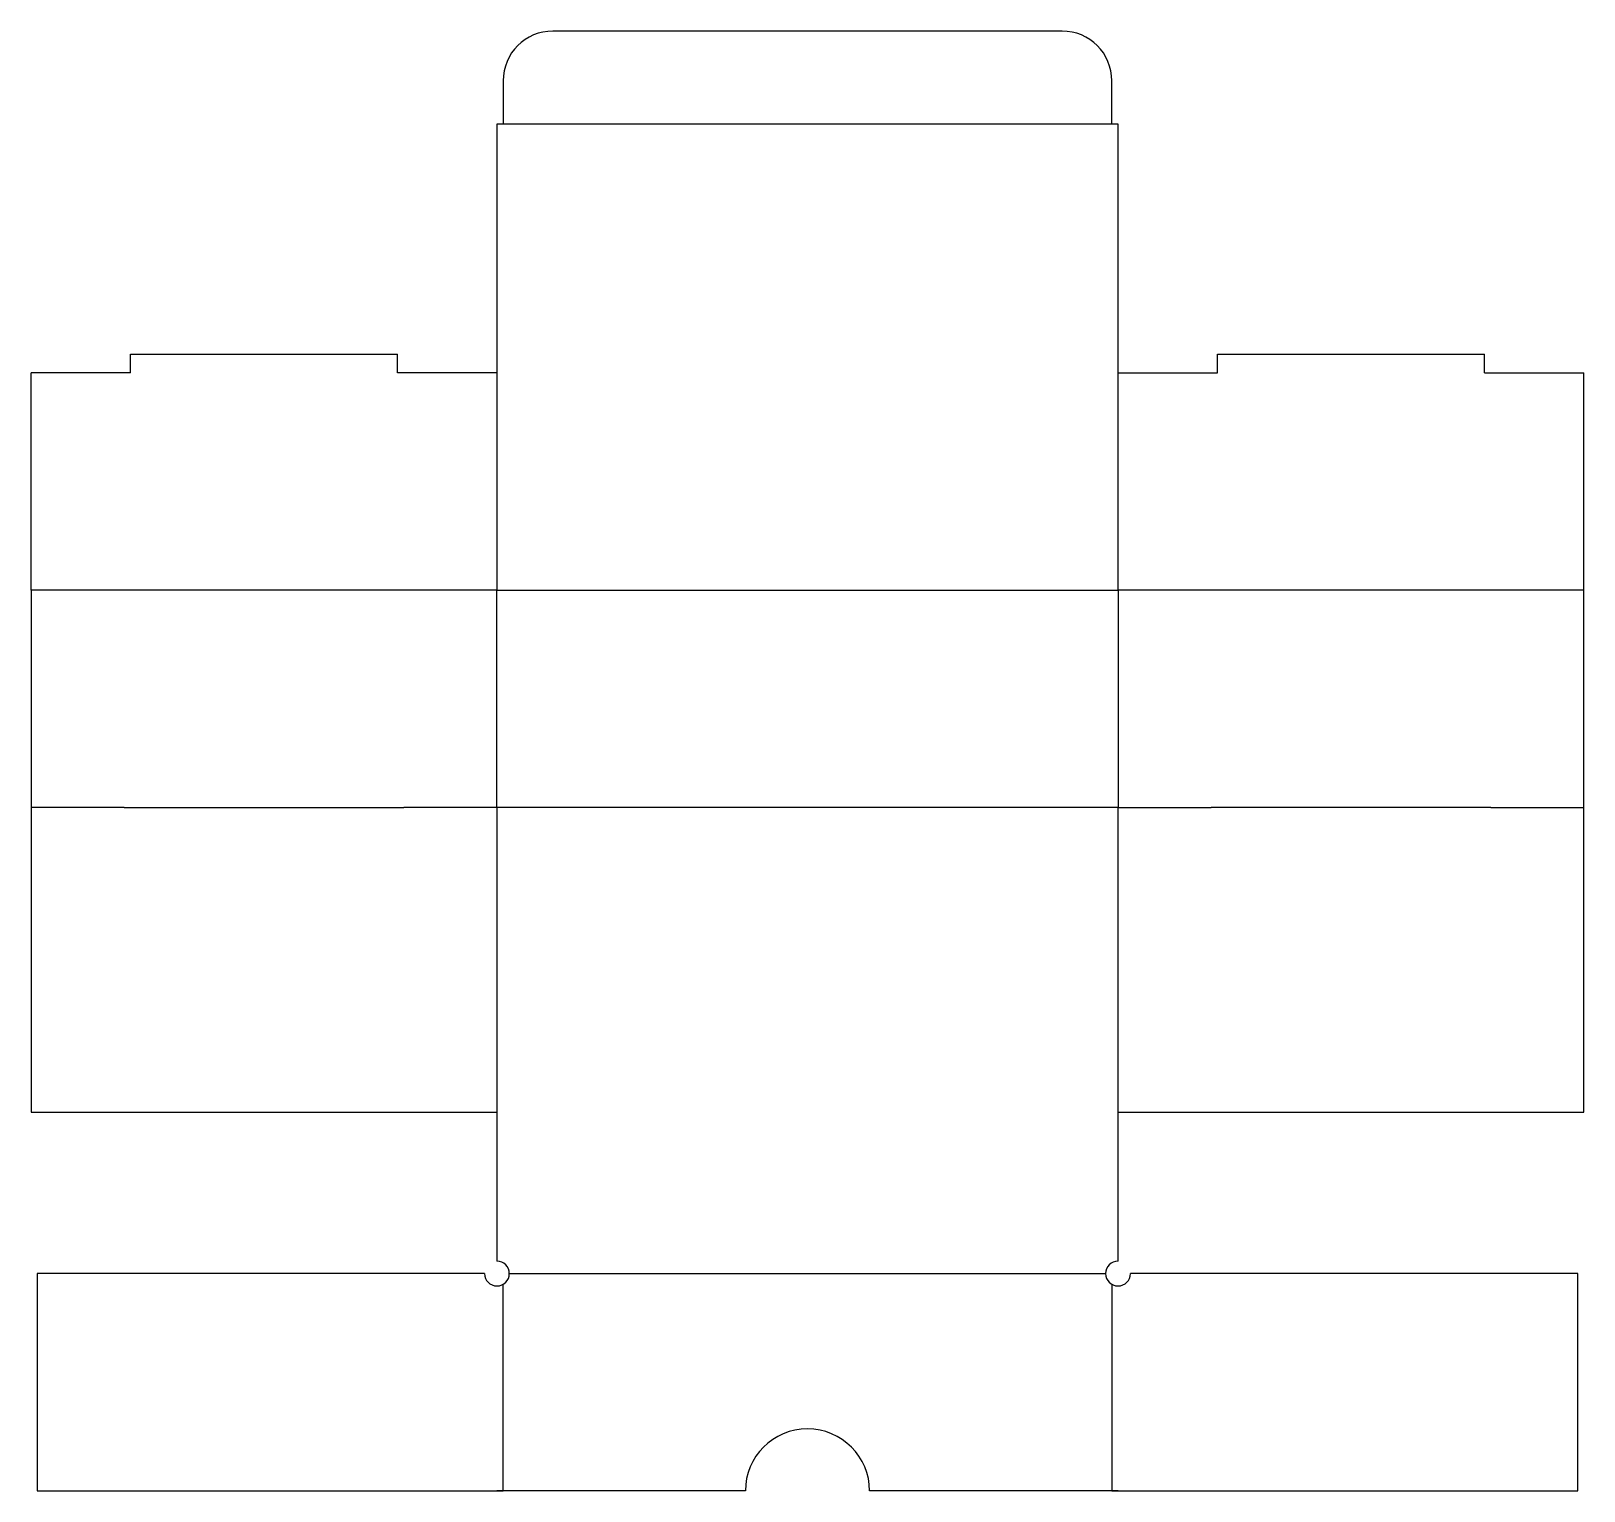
# Model space of a CAD drawing. Header units: centimetres. Extents: x 1047 to 1297, y -564 to -329.
import ezdxf

# ---------------------------------------------------------------- set-up
doc = ezdxf.new("R2010")
doc.units = ezdxf.units.CM
doc.header["$MEASUREMENT"] = 0

msp = doc.modelspace()

# ---------------------------------------------------------------- linework, layer by layer
for p, q in [((1212.89, -328.74), (1130.89, -328.74)), ((1122.89, -336.74), (1122.89, -343.74)), ((1220.89, -343.74), (1220.89, -336.74)), ((1121.89, -343.74), (1121.89, -418.74)), ((1122.89, -343.74), (1121.89, -343.74)), ((1221.89, -343.74), (1220.89, -343.74)), ((1221.89, -418.74), (1221.89, -343.74)), ((1062.89, -380.74), (1105.89, -380.74)), ((1062.89, -383.74), (1062.89, -380.74)), ((1105.89, -383.74), (1105.89, -380.74)), ((1237.89, -380.74), (1280.89, -380.74)), ((1237.89, -383.74), (1237.89, -380.74)), ((1280.89, -383.74), (1280.89, -380.74)), ((1046.89, -418.74), (1046.89, -383.74)), ((1296.89, -418.74), (1296.89, -383.74)), ((1046.89, -418.74), (1046.89, -453.74)), ((1296.89, -453.74), (1296.89, -418.74)), ((1046.89, -453.74), (1046.89, -502.74)), ((1061.89, -453.74), (1106.89, -453.74)), ((1121.89, -453.74), (1121.89, -526.74)), ((1221.89, -526.74), (1221.89, -453.74)), ((1281.89, -453.74), (1236.89, -453.74)), ((1296.89, -502.74), (1296.89, -453.74)), ((1046.89, -502.74), (1121.89, -502.74)), ((1221.89, -502.74), (1296.89, -502.74)), ((1047.89, -528.74), (1047.89, -563.74)), ((1119.89, -528.74), (1047.89, -528.74)), ((1295.89, -528.74), (1223.89, -528.74)), ((1295.89, -563.74), (1295.89, -528.74)), ((1047.89, -563.74), (1122.89, -563.74)), ((1161.89, -563.74), (1121.89, -563.74)), ((1221.89, -563.74), (1181.89, -563.74)), ((1220.89, -563.74), (1295.89, -563.74))]:
    msp.add_line(p, q)
at = {"color": 5}
for p, q in [((1220.89, -343.74), (1122.89, -343.74)), ((1121.89, -418.74), (1046.89, -418.74)), ((1121.89, -453.74), (1121.89, -418.74)), ((1121.89, -418.74), (1221.89, -418.74)), ((1296.89, -418.74), (1221.89, -418.74)), ((1221.89, -418.74), (1221.89, -453.74)), ((1061.89, -453.74), (1046.89, -453.74)), ((1121.89, -453.74), (1106.89, -453.74)), ((1221.89, -453.74), (1121.89, -453.74)), ((1221.89, -453.74), (1236.89, -453.74)), ((1281.89, -453.74), (1296.89, -453.74)), ((1123.89, -528.74), (1219.89, -528.74)), ((1122.89, -563.74), (1122.89, -530.47)), ((1220.89, -530.47), (1220.89, -563.74))]:
    msp.add_line(p, q, dxfattribs=at)
at = {"color": 7}
for p, q in [((1062.89, -383.74), (1046.89, -383.74)), ((1121.89, -383.74), (1105.89, -383.74)), ((1221.89, -383.74), (1237.89, -383.74)), ((1280.89, -383.74), (1296.89, -383.74))]:
    msp.add_line(p, q, dxfattribs=at)
for centre, radius, start, end in [((1130.89, -336.74), 8, 90, 180), ((1212.89, -336.74), 8, 0, 90), ((1121.89, -528.74), 2, 180, 90), ((1221.89, -528.74), 2, 90, 0), ((1171.89, -563.74), 10, 0, 180)]:
    msp.add_arc(centre, radius, start, end)

doc.saveas('drawing.dxf')
